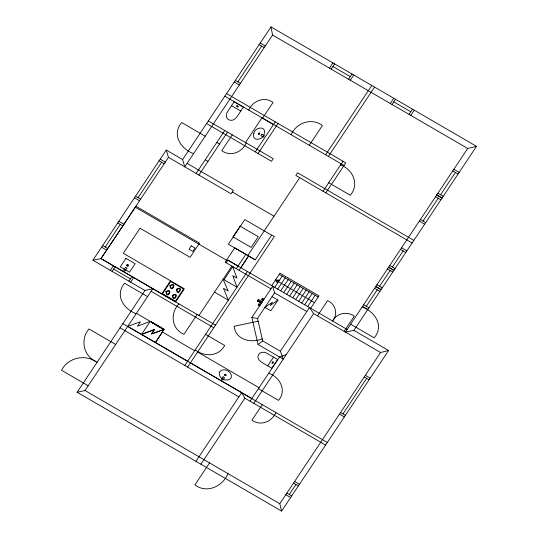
<?xml version="1.0" encoding="UTF-8"?>
<svg xmlns="http://www.w3.org/2000/svg" width="538" height="538" viewBox="0 0 538 538"><rect width="100%" height="100%" fill="white"/><g stroke="black" fill="none" stroke-linecap="round" stroke-linejoin="round"><path stroke-width="0.81" d="M332.558 320.991C338.315 314.34 335.618 304.031 327.615 300.648L317.487 315.853M240.856 267.702L248.65 255.873L255.207 259.841L271.744 235.012L274.34 236.518L187.601 367.084M144.937 290.459L77.116 392.269L85.004 390.514L152.826 288.704L144.937 290.459L92.892 260.217L166.276 150.055L182.604 159.544L184.776 166.847L272.564 35.071L270.97 26.9L476.5 146.343L353.903 330.372L345.409 332.081L467.717 148.481L476.5 146.343M105.192 247.029L120.27 224.407M138.071 197.675L161.656 162.274M92.892 260.217L101.009 258.59L168.448 157.358L166.276 150.055M182.604 159.544L270.97 26.9M110.364 270.372L113.41 265.799M237.87 81.87L261.683 46.12M112.092 271.374L115.139 266.801M196.135 173.444L224.749 130.492M240.768 111.036L243.378 107.123L234.158 101.769L227.816 111.292C225.772 113.848 225.422 118.387 228.926 119.866C234.837 122.388 238.213 114.728 240.775 111.036L231.555 105.683M198.899 175.052L227.52 132.099M128.905 281.139L131.944 276.572M130.626 282.147L133.673 277.574M232.268 134.856L221.743 150.653C230.392 157.143 242.167 152.362 246.222 142.967M248.758 110.102C252.773 100.788 264.44 96.026 273.028 102.462L262.584 118.131M245.496 142.55L261.952 117.842L273.452 124.527M255.288 151.864L275.261 121.877M101.009 258.59L161.81 293.869L170.539 280.769L123.296 253.311L140.008 228.213L190.075 257.312L199.504 243.156L136 206.256L101.009 258.59L215.536 325.147M258.052 153.471L278.032 123.484M329.451 68.131L332.928 62.906M331.179 69.133L334.656 63.908M291.085 134.695C296.418 122.772 311.556 117.345 322.444 125.482L309.263 145.26M178.952 303.889C169.894 313.055 171.393 329.115 183.962 334.273L197.157 314.468M164.077 329.404L155.374 342.471L127.714 326.391L140.425 321.764L137.466 326.203L150.223 321.354L141.548 334.434L154.406 329.525L151.474 333.923L164.077 329.404L136.417 313.331M226.115 262.759L227.856 260.143L238.038 266.041M348.557 79.234L352.034 74.009M350.285 80.243L353.769 75.017M198.946 315.503L231.851 266.088M224.07 279.686L232.772 266.626M236.29 268.67L245.879 254.266L248.65 255.873L239.054 270.278M247.897 255.436L299.7 177.668M184.83 365.477L247.426 271.515M325.638 154.776L371.792 85.495M328.402 156.383L374.562 87.102M323.042 191.232L343.015 161.252M325.806 192.839L345.779 162.859L226.559 93.572M390.285 103.484L393.769 98.266M259.639 301.717L260.029 301.125M260.076 301.973L257.991 305.107L259.397 305.92L263.976 299.041L262.571 298.227L260.466 301.381M392.02 104.493L395.497 99.268M271.757 285.577L279.995 273.217L318.947 295.853L310.708 308.213M274.582 292.86L257.527 318.456L262.699 340.944L280.372 351.213L283.27 359.135L258.058 344.488L251.851 317.481L272.692 286.203L274.582 292.86L306.781 311.576M274.75 287.319L282.228 276.095M277.749 289.061L285.227 277.837M280.742 290.802L288.22 279.578M277.964 300.076L270.816 310.803L264.911 307.373L272.463 302.188L270.284 305.456L277.964 300.076L272.06 296.646M283.741 292.544L291.219 281.32M286.741 294.286L294.212 283.062M409.041 114.386L412.518 109.16M289.733 296.028L297.211 284.804M410.77 115.388L414.247 110.162M292.733 297.77L300.211 286.546M295.725 299.511L303.203 288.287M298.724 301.253L306.203 290.029M195.953 461.328L241.676 392.686L244.891 398.181L325.577 445.067M301.717 302.995L309.195 291.764M304.716 304.737L312.195 293.506M200.903 464.207L244.891 398.181M267.729 365.806L271.872 368.214L277.669 359.512L267.594 353.654C264.797 351.805 260.244 351.381 258.442 354.777C255.745 360.682 264.212 363.5 267.729 365.806L273.526 357.104M307.709 306.472L315.187 295.248M280.372 351.213L309.451 307.561L313.607 313.6L380.534 352.498L388.564 350.52L353.903 330.372M250.069 401.187L279.531 356.963L286.27 354.643M209.551 462.895L194.891 484.906C206.874 493.918 222.685 486.439 228.011 473.622M253.808 403.365L313.607 313.6M262.262 404.65L251.952 420.138C260.426 426.493 271.932 421.765 275.893 412.572M344.159 331.354L354.286 316.149C347.454 311.246 337.387 312.813 333.049 320.258M366.277 306.27L377.252 289.8M379.579 286.31L390.097 270.52M392.424 267.023L403.137 250.95M423.063 221.031L438.235 198.26M440.561 194.769L455.43 172.449M388.564 350.52L281.589 511.1L279.794 503.716L380.534 352.498M289.289 494.503L295.94 484.523M342.975 413.917L366.674 378.335M258.058 344.488L262.699 340.944M141.729 334.387L154.567 329.518L151.602 333.97L164.251 329.384M258.159 321.206L234.104 326.29C235.657 339.922 251.212 343.486 262.221 338.866M251.851 317.481L257.527 318.456M97.082 362.303C85.414 353.809 68.306 357.353 61.5 370.238L88.178 385.739M245.879 254.266L234.696 247.877L225.153 262.201L270.95 288.812M332.914 66.524L350.299 76.625M393.755 101.877L410.776 111.769M272.564 35.071L467.717 148.481M260.237 43.013L265.308 45.965M259.148 44.647L264.219 47.593M453.864 169.282L459.163 172.362M452.774 170.909L458.08 173.996M437.905 193.229L443.211 196.309M436.822 194.864L442.122 197.944M436.668 195.092L441.974 198.172M235.335 80.397L240.405 83.343M435.585 196.72L440.884 199.8M234.245 82.025L239.316 84.97M224.817 96.188L344.038 165.469M340.561 164.931C352.928 169.309 359.646 184.608 350.305 195.254L328.718 182.712M420.413 219.491L425.719 222.571M419.331 221.118L424.63 224.205M208.32 120.942L273.217 158.656L271.482 161.272L206.579 123.558M413.85 240.385L297.595 172.826L295.853 175.435L412.108 242.994M401.57 247.776L406.876 250.856M216.814 142.402L219.585 144.009M400.48 249.41L405.786 252.49M205.186 136.201L181.676 122.536C171.434 134.688 180.674 148.918 193.586 153.626M389.774 265.483L395.074 268.563M205.234 159.793L207.998 161.4M388.685 267.117L393.991 270.197M388.537 267.339L393.836 270.426M387.447 268.973L392.753 272.06M187.096 163.364L233.418 190.284L231.098 193.767L168.448 157.358M232.295 191.972L274.017 216.215M376.923 284.77L382.229 287.85M160.21 159.167L165.28 162.12M375.84 286.404L381.139 289.484M159.12 160.801L164.191 163.754M375.692 286.626L380.991 289.706M374.603 288.26L379.902 291.34M271.636 235.173L244.817 219.591L228.388 244.252L255.207 259.841M363.627 304.73L368.933 307.81M362.538 306.364L367.844 309.444M362.128 306.983C374.946 311.636 384.428 325.705 374.186 337.857L350.668 324.192M279.235 274.353L318.187 296.989M135.536 196.202L140.606 199.147M134.453 197.836L139.524 200.782M275.496 279.968L314.448 302.605M227.856 260.143L347.151 329.471M135.26 207.184L227.446 260.755M262.08 298.967L263.499 299.76M261.871 302.201L259.894 301.045L258.825 299.599L257.48 300.15L257.635 301.381L259.498 301.636L261.481 302.786M118.824 221.3L123.895 224.245M258.455 304.407L259.861 305.228M117.735 222.934L122.805 225.879M365.342 375.295L370.184 378.113M364.26 376.93L369.095 379.741M214.494 292.127L228.341 300.17L223.472 288.341L228.173 291.071L223.095 279.209L236.982 287.191L232.779 275.691L236.928 278.099L232.705 266.586M170.512 280.809L184.346 288.845L175.644 301.905L161.81 293.869M102.657 245.557L107.728 248.502M101.574 247.191L106.645 250.136M113.619 269.087L130.425 278.852M151.084 291.314L213.794 327.763M147.567 296.593L124.601 283.244C114.594 295.113 123.511 309.088 136.161 313.715M340.554 412.511L345.389 415.323M205.563 334.36L224.669 345.463C218.939 356.593 204.272 357.286 195.281 349.794M339.465 414.146L344.307 416.957M268.684 373.238C279.847 376.95 287.157 390.46 278.489 400.346L258.401 388.671M150.781 321.858L163.364 329.175M197.621 352.034L259.04 387.723M194.554 350.702L162.469 332.054L155.475 342.558L187.56 361.2M190.418 362.841L251.831 398.537M122.846 323.627L327.319 442.458M120.048 327.83L238.879 396.889M115.663 344.488L88.985 328.98C80.115 339.377 83.329 355.685 95.804 361.556M294.609 481.483L299.444 484.294M293.519 483.117L298.361 485.928M286.868 493.097L291.71 495.908M285.779 494.731L290.621 497.542M85.004 390.514L279.794 503.716M77.116 392.269L281.589 511.1M127.129 265.187L127.432 265.866L128.152 265.57L127.849 264.898L127.129 265.187M126.746 265.046L127.277 266.223L128.535 265.718L128.004 264.535L126.746 265.046M253.862 133.558C251.495 141.985 263.506 140.216 264.225 133.74C266.592 125.307 254.582 127.076 253.862 133.558M262.705 299.7L262.773 299.37L262.705 299.7M258.321 133.431L258.603 134.534L259.572 134.157L259.874 133.323L259.484 132.765L258.321 133.431M258.63 133.525L258.791 134.157L259.518 133.464L258.63 133.525M257.742 300.392L257.675 301.381L258.852 299.626L257.742 300.392M219.497 372.108C217.453 378.234 227.608 383.117 231.145 377.797C233.189 371.677 223.028 366.795 219.497 372.108M259.161 304.73L259.498 304.562L259.161 304.73M166.35 291.852C167.217 298.798 172.631 288.233 166.35 291.852M170.398 285.779C171.259 292.719 176.672 282.161 170.398 285.779M172.806 295.604C173.666 302.544 179.08 291.986 172.806 295.604M176.881 289.484C177.742 296.431 183.162 285.866 176.881 289.484M165.865 291.63C167.009 300.883 174.238 286.808 165.865 291.63M169.907 285.557C171.057 294.811 178.28 280.728 169.907 285.557M172.315 295.375C173.465 304.636 180.687 290.554 172.315 295.375M176.377 289.283C177.52 298.536 184.749 284.461 176.377 289.283M125.939 258.348L120.29 266.828L129.497 272.181L135.146 263.701L125.939 258.348M125.61 267.278L123.579 270.325L124.957 271.132L126.988 268.085L125.61 267.278M236.955 105.65L236.512 106.302L237.978 107.156L238.421 106.497L236.955 105.65M261.831 134.292L260.89 135.704L263.391 137.15L264.333 135.737L261.831 134.292M191.293 245.859L189.04 249.249L192.786 251.428L195.038 248.038L191.293 245.859M170.687 281.509L162.563 293.701L175.469 301.199L183.593 289.014L170.687 281.509M151.655 322.04L151.407 322.403L162.792 329.021L163.041 328.651L151.655 322.04M240.13 226.162L232.994 236.875L251.132 247.413L258.267 236.707L240.13 226.162M278.899 280.137L277.157 282.746L275.725 280.103L278.899 280.137M224.541 374.354L224.763 375.477L226.094 375.551L225.873 374.435L224.541 374.354M223.088 376.795L221.468 379.229L222.92 380.07L224.541 377.636L223.088 376.795M224.877 374.609L225.005 375.248L225.758 375.295L225.637 374.656L224.877 374.609M272.813 361.765L271.892 363.15L272.591 363.553L273.512 362.168L272.813 361.765"/></g></svg>
